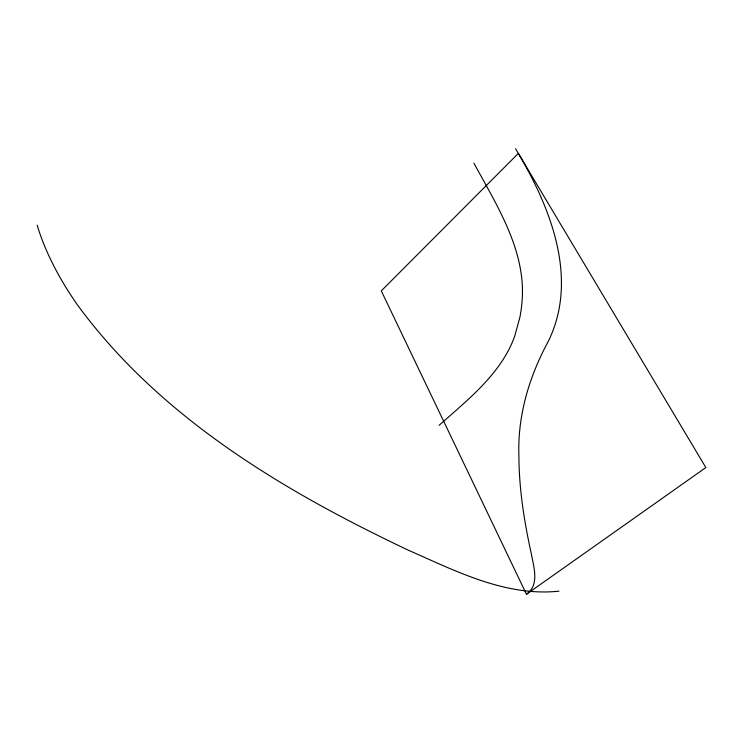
<?xml version="1.0" encoding="UTF-8"?>
<svg xmlns="http://www.w3.org/2000/svg" width="743" height="743" viewBox="0 0 743 743"><rect width="100%" height="100%" fill="white"/><g stroke="black" fill="none" stroke-linecap="round" stroke-linejoin="round"><path stroke-width="1.11" d="M439.122 425.34C465.081 402.112 493.751 379.682 509.726 347.947A90.107 67.594 -79 0 0 514.825 335.808L519.905 317.187A96.655 72.22 -78.9 0 0 521.79 304.166C527.344 252.536 497.355 206.498 473.923 163.154M526.453 594.261L705.85 467.561L518.345 153.383L381.289 290.885L526.453 594.261C539.966 584.852 533.53 566.426 531.217 553.229C524.168 521.41 519.078 488.996 518.911 456.341C517.36 415.801 529.257 376.367 548.473 341.018C579.475 277.158 549.393 204.808 515.568 148.739M558.977 591.168C505.714 596.796 455.914 571.135 408.669 550.349C284.235 491.402 160.479 418.012 77.671 305.215A242.172 132.365 41 0 1 37.141 225.129"/></g></svg>
